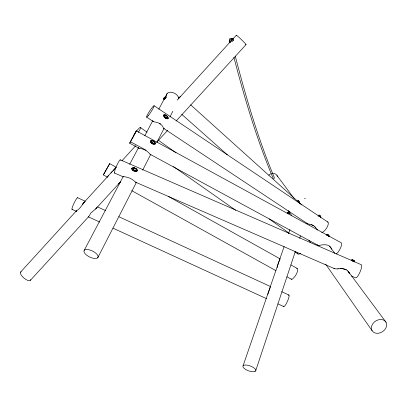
<?xml version="1.0" encoding="UTF-8"?>
<svg xmlns="http://www.w3.org/2000/svg" width="407" height="407" viewBox="0 0 407 407"><rect width="100%" height="100%" fill="white"/><g stroke="black" fill="none" stroke-linecap="round" stroke-linejoin="round"><path stroke-width="0.61" d="M277.192 267.684C277.716 264.855 278.876 261.029 280.204 258.928L168.376 196.428M267.821 294.302L270.406 286.782M164.54 98.306L165.435 97.477M352.37 260.958L352.599 260.989M165.634 97.553L165.781 96.988L165.354 96.601L163.751 98.479L164.179 98.865L164.83 98.494L165.634 97.553L165.206 97.161L165.354 96.601M164.179 98.865L164.326 98.306L163.899 97.919M132.784 168.32L133.135 169.902L135.022 170.808L136.457 170.477L136.554 170.131L136.106 168.895L134.224 167.989L132.784 168.32L133.135 169.902M134.132 168.335L134.224 167.989M135.022 170.808L135.114 170.462L136.554 170.131M136.009 169.241L136.106 168.895M168.127 118.213L167.389 117.76C169.892 119.368 165.425 113.517 163.909 114.906M96.897 207.28L96.525 208.135L90.903 212.973L88.624 216.768L88.187 216.738M155.489 143.457L155.337 143.895C153.571 145.065 150.702 143.279 150.305 141.336L150.412 140.98C152.111 139.835 154.579 141.483 155.382 143.106M168.005 118.569L168.193 118.147C167.908 116.305 165.883 114.53 163.985 114.825L163.65 115.135C163.349 117.104 165.934 119.266 167.826 118.722M137.296 170.553L137.179 170.94C135.455 172.247 132.27 170.823 131.797 168.778L131.929 168.366C133.669 167.124 136.793 168.539 137.296 170.553L136.971 169.673M163.731 115.054C163.421 116.987 165.669 118.646 167.44 118.819M116.336 167.343L109.692 163.629L103.342 174.903L107.606 177.269M255.84 370.39L295.309 251.551M299.715 238.283L300.519 235.867M243.081 365.791L284.157 246.423M288.695 233.226L289.937 229.629M103.342 174.903L109.692 163.629M229.248 41.773C229.462 39.784 231.207 38.39 232.046 40.614M230.159 42.364A0.544 0.387 28.1 0 0 229.685 41.651A0.544 0.387 28.1 0 0 229.273 42.191A0.544 0.387 28.1 0 0 230.159 42.364L231.466 39.683M82.448 204.64L83.832 202.778M97.756 257.773A7.769 3.312 26.2 0 0 94.963 252.508A7.769 3.312 26.2 0 0 86.274 249.471L85.058 249.72A7.769 3.312 26.2 0 0 87.088 255.489A7.769 3.312 26.2 0 0 96.927 258.297L97.756 257.773L136.299 182.57M142.674 170.131L150.788 154.299M156.873 142.425L164.118 128.291L163.807 128.495L162.307 125.916A6.807 4.67 26.6 0 0 158.125 122.802L153.439 121.627L146.703 117.165M169.912 116.982L172.812 111.325M151.302 141.041L151.577 142.567L153.337 143.615L154.68 143.401L154.406 141.87L152.645 140.827L151.302 141.041L151.719 142.297L153.485 143.34L154.828 143.127M84.249 250.264L123.148 176.679M129.68 164.321L138.589 147.471M144.826 135.679L152.844 120.513M158.781 109.274L164.128 99.166M165.313 96.917L167.094 93.549M151.577 142.567L151.719 142.297M152.503 141.102L152.645 140.827M153.337 143.615L153.485 143.34M154.263 142.145L154.406 141.87M319.073 245.507L318.03 245.35L150.122 154.284C147.497 150.814 143.462 148.703 139.148 148.331L129.645 143.178L132.372 138.115M328.368 235.739L136.299 130.845L133.567 135.923M76.312 211.131L76.496 210.79M326.948 234.173L326.699 234.788L328.597 235.719L328.876 235.2L326.979 234.269M327.615 235.16L327.894 234.641M328.622 235.811L328.876 235.2M129.645 143.178L136.299 130.845M352.747 260.582L351.5 259.895L354.176 261.391L354.497 260.841L352.431 259.691L352.121 260.241L354.812 261.742L353.037 260.984M353.139 260.816L353.449 260.266L353.169 260.821M164.657 98.082L164.866 97.817M320.243 216.911L320.808 217.338L318.737 215.537L319.083 215.094L319.856 215.685L319.51 216.127C321.25 217.852 320.777 215.349 319.083 215.094M319.164 215.161C317.948 215.7 318.391 214.804 319.632 216.224M320.37 216.789L320.716 216.346M299.318 202.91L299.593 203.083L299.226 202.686C300.503 203.917 296.988 200.437 297.507 201.251M163.751 98.479L165.206 97.161A1.73 0.407 -48.3 0 1 166.056 97.105A1.73 0.407 -48.3 0 1 164.214 99.14A1.73 0.407 -48.3 0 1 164.296 98.123M20.559 272.135L76.633 210.567M82.621 203.983L108.735 175.315M110.872 172.965L112.159 171.556M113.014 170.614L116.01 167.323M122.003 160.745L135.699 145.701M177.218 100.112L230.723 41.361M232.865 39.011L236.289 35.246M30.423 280.306L88.716 216.585M95.574 209.086L120.436 181.909M156.868 142.084L167.582 130.367M176.155 120.996L246.021 44.622M298.173 200.844L297.817 201.231C303.368 205.871 294.464 197.039 299.654 202.254M297.883 201.363L298.239 200.977M298.494 201.801L298.85 201.414M299.237 202.508L299.593 202.121M123.229 176.623C127.508 176.882 132.316 178.632 135.455 182.133L334.834 268.798L337.785 268.9M164.606 115.283L164.347 115.542L164.687 116.85L166.249 118.081L167.725 117.74L167.384 116.438L165.822 115.206L164.606 115.283L164.947 116.585L166.509 117.816L167.725 117.74M165.568 115.471L165.822 115.206M164.687 116.85L164.947 116.585M167.124 116.702L167.384 116.438M166.249 118.081L166.509 117.816M131.919 168.412L132.244 168.02C134.107 167.343 136.844 168.457 137.322 170.467M155.382 143.813C153.617 144.984 150.743 143.193 150.346 141.254L150.458 140.898C152.213 139.738 155.235 141.539 155.449 143.539M76.272 211.213L76.394 210.826C80.23 208.944 81.843 204.813 84.692 201.969M164.983 98.387L165.435 97.563M329.1 236.208L340.939 242.587A6.695 2.121 -61.2 0 1 341.035 246.728A6.695 2.121 -61.2 0 1 337.22 253.113L336.289 253.948M167.75 118.798L168.086 118.493M288.227 295.334L288.553 295.065A6.324 1.241 -66 0 1 288.538 298.509A6.324 1.241 -66 0 1 285.2 305.372L284.569 306.14A6.324 1.241 -66 0 1 283.526 306.156M119.337 182.712L120.263 182.021M150.819 154.268L150.122 154.284M300.651 253.266L299.633 253.851A5.968 2.564 -54.6 0 1 297.222 252.833M115.039 168.605L108.252 175.773L107.606 176.979M231.11 38.523C234.356 36.793 234.33 42.414 230.922 41.382M132.214 168.127L134.605 168.122L136.884 169.582M337.774 268.895L338.222 268.783M319.042 245.492C323.438 244.378 330.031 243.717 331.69 249.211M340.176 268.63L342.455 268.605L346.321 269.775M326.231 234.6L329.202 236.08L328.775 235.928M338.151 268.808L340.211 268.645M230.967 40.268L232.209 40.1L232.58 39.484M136.126 182.229L135.455 182.133M340.303 268.63C343.767 268.401 348.387 269.714 349.369 273.473M296.693 268.452L297.603 268.829A6.136 1.898 -61.2 0 1 295.273 276.012L292.679 278.932A6.136 1.898 -61.2 0 1 291.076 278.851M327.065 235.093L327.416 235.165M327.416 235.093L327.055 234.931L327.452 235.236M309.925 224.354L307.616 223.769L163.807 128.495M353.479 261.477L353.006 261.299M134.681 170.319L134.951 170.36M166.351 117.638L165.695 117.384M311.33 224.75L313.436 225.503M352.431 259.691L354.487 260.841M153.256 143.147L153.007 143.086L153.271 143.183M307.656 223.774L306.771 223.194M309.895 224.364L311.365 224.776M304.487 198.474L305.347 198.723M353.179 261.37L353.515 261.487M329.131 236.167L328.276 235.699M131.802 168.773L133.511 169.46M135.516 170.268C140.669 172.003 131.268 171.581 131.827 168.676M311.803 224.862L314.718 226.389M152.767 143.005L153.134 143.203M120.324 159.854L352.564 260.918M353.729 261.426L361.294 264.718A7.153 1.653 -66.6 0 1 360.175 271.683A7.153 1.653 -66.6 0 1 355.754 277.889L351.399 275.997M114.489 173.021L123.402 176.892M328.688 236.08L329.115 236.233L326.073 234.646M72.008 209.33L76.46 211.375M88.217 216.773L99.751 222.069M113.014 228.159L266.402 298.601M277.935 303.897L283.704 306.542M77.534 197.68L85.424 201.317M97.594 206.924L105.657 210.633M118.9 216.733L270.345 286.477M281.654 291.687L288.919 295.034M133.231 169.556L135.114 170.462M298.122 201.546L298.84 202.223M327.956 234.824L328.907 235.292M130.423 141.733L146.103 150.244M352.666 260.76C351.897 260.338 354.263 261.66 353.439 261.192M118.437 183.277L119.546 183.893M131.746 190.659L275.9 270.635M286.986 276.785L291.422 279.248M353.408 260.963L351.409 260.058L352.655 260.745M353.469 261.223L354.716 261.91L353.51 261.223M290.934 264.926L297.247 268.457M319.098 216.376L318.89 216.086L319.23 216.315M289.423 212.108L288.868 211.411L289.148 211.701M288.772 211.543L289.041 212.032M288.599 211.859L288.822 211.986L288.573 211.777M288.66 212.225L288.441 211.879L288.609 212.281M289.433 212.795L289.346 212.535M288.39 212.398L288.405 212.133M289.184 212.942L288.833 212.642M288.945 212.861L287.907 212.474M289.056 213.044L288.777 212.912M288.039 212.663L288.558 213.039M333.898 268.193L334.834 268.798M154.156 105.779L318.869 216.071M319.871 216.743L327.991 222.181M317.251 244.811L318.06 245.365M153.439 121.627L152.884 121.235M173.463 166.57L235.729 210.292M294.877 251.826L297.99 254.009M140.339 127.422L147.069 132.199M158.45 140.288L176.043 152.788M269.185 218.971L288.848 232.946L288.812 233.501M139.148 148.331L138.68 147.96M319.088 215.807L319.322 216.198M320.019 215.817L320.797 216.407M320.35 216.773L320.909 217.201L320.156 216.621M319.48 216.102L319.826 216.366M319.882 216.412L319.988 216.712M318.742 215.547L319.363 216.02M319.877 216.621L318.188 215.328L318.93 215.903M299.425 202.793C300.33 203.332 296.55 199.954 297.812 201.338M288.787 211.543L289.092 211.757M289.26 212.016L289.728 212.429M289.24 212.047L288.741 211.671M289.423 212.276L289.703 212.5M289.209 212.235L289.621 212.546L289.316 212.332M289.27 212.713L288.995 212.53M289.046 212.688L289.326 212.907L288.995 212.683M287.927 212.479L288.395 212.729M298.555 202.172L298.936 202.447L298.01 201.648L298.891 202.457L298.016 201.663L298.631 202.157M288.909 211.508L288.716 211.604M289.479 212.22L289.57 212.423M289.616 212.474L289.53 212.159M289.596 212.617L289.158 212.357L289.413 212.602M289.479 212.719L289.107 212.413M289.316 212.897L288.365 212.078L289.051 212.744M288.207 212.266L288.39 212.515M289.102 213.126L288.675 212.881M288.995 212.8L288.242 212.49M288.711 213.171L288.894 213.375L288.721 213.034M289.041 211.818L288.802 211.625M288.985 211.874L288.66 211.66M289.153 212.291L289.463 212.54M288.502 212.398L288.324 212.113M288.446 212.459L288.171 212.169M288.777 212.698L289.021 213.115M288.339 212.571L288.085 212.479M288.283 212.632L287.993 212.5M288.232 212.688L287.947 212.52M288.7 213.232L288.492 213.034L288.767 213.299M181.797 114.392L227.33 154.782M298.83 202.498L297.705 201.455M289.107 211.93L288.828 211.721M288.822 212.261L288.558 212.011M288.716 212.378L288.451 212.128M288.553 212.556L288.07 212.301M190.608 104.803L298.56 202.081M299.644 203.057L301.679 204.894M164.403 98.102L164.83 98.494M289.346 211.93L288.817 211.472M289.001 212.047L289.26 212.281M289.026 212.281L288.502 211.833M288.538 212.805L288.227 212.571M288.298 212.805L288.675 213.151M289.372 211.899L289.591 212.159M289.209 212.078L289.428 212.332M289.204 212.342L288.649 211.762M288.711 212.047L289.153 212.398M288.828 212.159L289.097 212.459M289.041 212.515L288.66 212.103M288.563 212.775L289.163 213.085L288.939 212.8M288.11 213.879L287.337 213.187L287.535 213.385M288.553 212.276L288.242 212.306M289.148 211.635L289.001 211.492M314.692 226.399L315.649 227.615M347.771 270.894L348.855 272.212L349.298 273.499M277.055 175.58L294.078 198.489M315.639 227.508L317.526 230.052M329.634 246.342L334.925 253.469M348.921 272.303L385.989 322.191A8.15 6.344 -32.8 0 1 378.291 333.277A8.15 6.344 -32.8 0 1 372.771 323.769A8.15 6.344 -32.8 0 1 385.989 322.191M233.175 40.334C233.038 37.581 228.057 37.932 229.426 40.588M288.176 210.495L291.809 215.7M308.877 240.155L310.694 242.755M325.59 264.087L372.079 330.688M273.423 178.958C256.98 140.023 244.912 99.405 234.228 58.572L233.918 57.356M274.654 178.373C258.323 139.433 246.347 98.83 235.745 58.013L235.287 56.191M136.162 169.653L136.457 170.477M154.406 142.562L154.68 143.401M165.608 97.014A1.73 0.407 -48.3 0 1 166.137 97.319A1.73 0.407 -48.3 0 1 164.428 99.206A1.73 0.407 -48.3 0 1 164.199 98.57M136.421 131.334A6.537 1.084 -54.9 0 1 140.446 127.447A6.537 1.084 -54.9 0 1 138.273 132.412M132.845 137.968A6.537 1.084 -54.9 0 1 136.091 131.787M120.411 160.266A7.209 0.946 -66.4 0 0 118.223 162.556A7.209 0.946 -66.4 0 0 114.799 170.65L114.494 171.83A7.209 0.946 -66.4 0 0 114.784 172.95M327.447 221.83A6.339 2.478 -55.9 0 1 327.126 227.192A6.339 2.478 -55.9 0 1 321.698 232.606M72.314 209.157A6.446 0.789 -64.4 0 1 73.967 203.347A6.446 0.789 -64.4 0 1 77.635 197.934M178.525 97.833A6.573 1.913 -48.8 0 1 180.55 96.647M236.345 35.45A6.761 0.397 43.8 0 1 241.616 39.82A6.761 0.397 43.8 0 1 245.726 44.48M30.606 279.665A6.405 2.371 40.2 0 1 24.069 278.154A6.405 2.371 40.2 0 1 21.103 271.79M272.578 173.423A5.444 4.838 -35.5 0 1 277.543 176.755M268.818 175.203A5.444 4.838 -35.5 0 1 271.215 173.703M166.6 95.696A6.639 4.162 28.7 0 1 172.115 92.394A6.639 4.162 28.7 0 1 178.856 98.453M148.56 115.283L147.746 116.26A6.853 0.783 -56.8 0 1 147.553 114.565A6.853 0.783 -56.8 0 1 152.915 106.629L153.556 105.973A6.853 0.783 -56.8 0 1 153.154 108.272A6.853 0.783 -56.8 0 1 148.56 115.283M254.97 371.484L253.943 371.733A6.833 2.579 20.1 0 1 244.811 368.93A6.833 2.579 20.1 0 1 244.714 365.064L246.052 365.033A6.833 2.579 20.1 0 1 253.912 367.862A6.833 2.579 20.1 0 1 254.97 371.484M159.722 123.611L159.458 123.484L160.312 124.049L159.722 123.611"/></g></svg>
